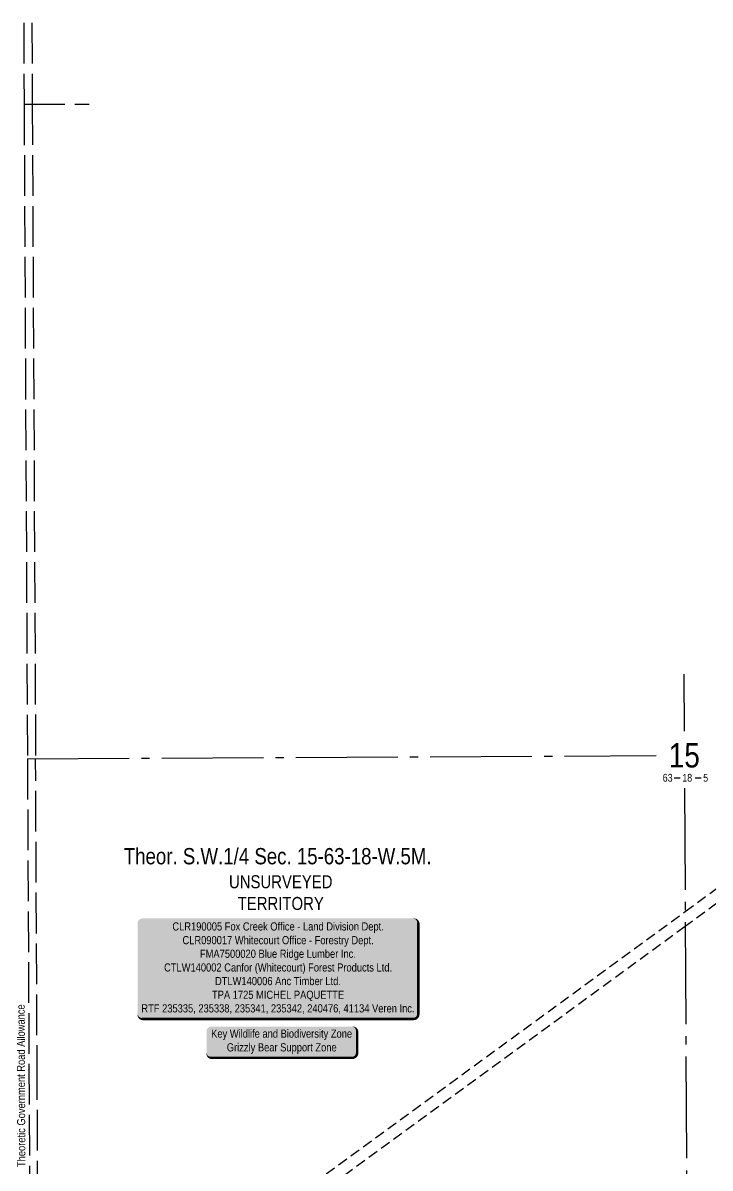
# Model space of a CAD drawing. Extents: x 518691 to 525422, y 6029591 to 6034645.
# Drawn here: x 522852 to 523697, y 6033230 to 6034637 of the extents above; entities that cross this region are included whole.
import ezdxf
from ezdxf.enums import TextEntityAlignment as Align

# ---------------------------------------------------------------- set-up
doc = ezdxf.new("R2010")
doc.units = 0
doc.header["$LTSCALE"] = 5
for name, pattern in [('foc-ACCESSROAD', [3.75, 2.5, -1.25]), ('foc-QUARTERLINE', [33, 25, -3, 2, -3]), ('foc-UNSURVEYED', [12.5, 10, -2.5])]:
    doc.linetypes.add(name, pattern=pattern)
for name, color, linetype in [('10', 1, 'Continuous'), ('9', 3, 'Continuous'), ('AS-WILDLIFE-BLOCK', 131, 'Continuous'), ('C-SYMBOL', 7, 'Continuous'), ('F-AR', 190, 'foc-ACCESSROAD'), ('L-QSEC', 8, 'foc-QUARTERLINE'), ('L-ROAD-T', 7, 'Continuous'), ('L-SECLBL', 7, 'Continuous'), ('L-UNS-T', 3, 'Continuous'), ('L-USEC', 7, 'foc-UNSURVEYED')]:
    doc.layers.add(name, color=color, linetype=linetype)
doc.styles.add('175L', font='ARIALN.TTF', dxfattribs={"height": 20})
doc.styles.add('80', font='ARIALN.TTF', dxfattribs={"height": 10})
doc.styles.add('80L', font='ARIALN.TTF', dxfattribs={"height": 10})
doc.styles.add('SIMPLEX', font='ARIALN.TTF')

# ---------------------------------------------------------------- blocks, each defined once
blk = doc.blocks.new('L-SECLBL')
at = {"layer": '9', "color": 7}
for p, q in [((-5.1, -27.8), (-12.3, -27.8)), ((20.7, -27.8), (13.5, -27.8))]:
    blk.add_line(p, q, dxfattribs=at)
at = {"layer": '10', "color": 2, "style": 'SIMPLEX'}
blk.add_attdef('SEC', text='', height=30, dxfattribs=at).set_placement((0, 0), align=Align.MIDDLE)
at = {"layer": '10', "color": 5, "style": '80L'}
blk.add_attdef('TWP', text='', height=9.5, dxfattribs=at).set_placement((-14.4, -27.4), align=Align.MIDDLE_RIGHT)
blk.add_attdef('RGE', text='', height=9.5, dxfattribs=at).set_placement((3.6, -27.4), align=Align.MIDDLE_CENTER)
blk.add_attdef('MER', text='', height=9.5, dxfattribs=at).set_placement((23.2, -27.4), align=Align.MIDDLE_LEFT)
blk = doc.blocks.new('*U58')
h = blk.add_hatch(color=255)
edge = h.paths.add_edge_path()
edge.add_line((-166.5, -62.5), (166.5, -62.5))
edge.add_arc((166.5, -56.5), 6, 270, 360)
edge.add_line((172.5, -56.5), (172.5, 55))
edge.add_arc((166.5, 55), 6, 0, 90)
edge.add_line((166.5, 61), (-166.5, 61))
edge.add_arc((-166.5, 55), 6, 90, 180)
edge.add_line((-172.5, 55), (-172.5, -56.5))
edge.add_arc((-166.5, -56.5), 6, 180, 270)
at = {"color": 44, "flags": 128}
blk.add_lwpolyline([(-166.5, -62.5, 3, 3, 0), (166.5, -62.5, 3, 3, 0.414214), (172.5, -56.5, 3, 3, 0), (172.5, 55, 3, 0, 0.414214), (166.5, 61, 0, 0, 0), (-166.5, 61, 0, 0, 0.414214), (-172.5, 55, 0, 0, 0), (-172.5, -56.5, 0, 3, 0.414214)], format="xyseb", close=True, dxfattribs=at)
at = {"color": 44, "style": '80'}
blk.add_attdef('ENTER_TEXT_001', (-36, -5), '', height=10, dxfattribs=at)
blk = doc.blocks.new('*U123')
h = blk.add_hatch(color=255)
edge = h.paths.add_edge_path()
edge.add_line((-86.5, -20), (86.5, -20))
edge.add_arc((86.5, -14), 6, 270, 360)
edge.add_line((92.5, -14), (92.5, 12.5))
edge.add_arc((86.5, 12.5), 6, 0, 90)
edge.add_line((86.5, 18.5), (-86.5, 18.5))
edge.add_arc((-86.5, 12.5), 6, 90, 180)
edge.add_line((-92.5, 12.5), (-92.5, -14))
edge.add_arc((-86.5, -14), 6, 180, 270)
at = {"color": 131, "flags": 128}
blk.add_lwpolyline([(-86.5, -20, 3, 3, 0), (86.5, -20, 3, 3, 0.414214), (92.5, -14, 3, 3, 0), (92.5, 12.5, 3, 0, 0.414214), (86.5, 18.5, 0, 0, 0), (-86.5, 18.5, 0, 0, 0.414214), (-92.5, 12.5, 0, 0, 0), (-92.5, -14, 0, 3, 0.414214)], format="xyseb", close=True, dxfattribs=at)
at = {"color": 131, "style": '80'}
blk.add_attdef('ENTER_TEXT_001', (-36, -5), '', height=10, dxfattribs=at)

msp = doc.modelspace()

# ---------------------------------------------------------------- linework, layer by layer
at = {"layer": 'F-AR'}
for points in [[(522594.234, 6034635.846), (522455.234, 6034535.125), (522027.812, 6034225.425), (521961.137, 6034177.113), (521957.117, 6034174.2), (521948.983, 6034168.305), (521955.081, 6034160.383), (521962.961, 6034150.147), (522028.252, 6034135.773), (522035.342, 6034134.213), (522321.384, 6033742.045), (522329.938, 6033730.352), (522822.423, 6033057.653), (522840.146, 6033033.449), (522841.219, 6033031.984), (522849.007, 6033021.346), (522857.868, 6033009.243), (522871.59, 6032990.501), (522883.801, 6032973.82), (522891.878, 6032979.72), (523665.931, 6033545.254), (523765.549, 6033618.034)], [(523765.646, 6033599.65), (523666.027, 6033526.855), (522900.74, 6032967.615)]]:
    msp.add_lwpolyline(points, dxfattribs=at)
at = {"layer": 'L-QSEC'}
for p, q in [((523664.396, 6033837.073), (523664.764, 6033767.072)), ((523664.396, 6033837.071), (523664.764, 6033767.074)), ((522857.774, 6033733.016), (523630.256, 6033736.898)), ((523665.132, 6033697.075), (523669.155, 6032932.954)), ((523665.132, 6033697.073), (523669.15, 6032932.954))]:
    msp.add_line(p, q, dxfattribs=at)
at = {"layer": 'L-USEC'}
for p, q in [((522853.18, 6034637.145), (522853.688, 6034537.147)), ((522863.223, 6034637.195), (522863.731, 6034537.196)), ((522853.688, 6034537.145), (522933.57, 6034537.547)), ((522853.688, 6034537.147), (522857.774, 6033733.017)), ((522863.731, 6034537.196), (522867.817, 6033733.066)), ((522857.774, 6033733.017), (522861.81, 6032938.943)), ((522869.859, 6033330.998), (522867.817, 6033733.066)), ((522871.851, 6032938.992), (522869.859, 6033330.998))]:
    msp.add_line(p, q, dxfattribs=at)

# ---------------------------------------------------------------- block references
at = {"layer": 'AS-WILDLIFE-BLOCK'}
ref = msp.add_blockref('*U123', (523170.334, 6033385.472), dxfattribs=at)
ref.add_attrib('ENTER_TEXT_001', 'Key Wildlife and Biodiversity Zone', (523083.561, 6033390.279), dxfattribs={"layer": '0', "color": 131, "height": 10, "style": '80'})
ref.add_attrib('ENTER_TEXT_002', 'Grizzly Bear Support Zone', (523102.769, 6033373.434), dxfattribs={"layer": '0', "color": 131, "height": 10, "style": '80'})
at = {"layer": 'L-SECLBL'}
for p in [(523664.922, 6033737.074), (523664.922, 6033737.072)]:
    msp.add_blockref('L-SECLBL', p, dxfattribs=at).add_auto_attribs({'SEC': '15', 'TWP': '63', 'RGE': '18', 'MER': '5'})
ref = msp.add_blockref('*U58', (523165.596, 6033475.769), dxfattribs=at)
ref.add_attrib('ENTER_TEXT_001', 'CLR190005 Fox Creek Office - Land Division Dept.', (523035.917, 6033521.996), dxfattribs={"layer": '0', "color": 44, "height": 10, "style": '80'})
ref.add_attrib('ENTER_TEXT_002', 'CLR090017 Whitecourt Office - Forestry Dept.', (523048.338, 6033505.152), dxfattribs={"layer": '0', "color": 44, "height": 10, "style": '80'})
ref.add_attrib('ENTER_TEXT_003', 'FMA7500020 Blue Ridge Lumber Inc.', (523069.764, 6033488.445), dxfattribs={"layer": '0', "color": 44, "height": 10, "style": '80'})
ref.add_attrib('ENTER_TEXT_004', 'CTLW140002 Canfor (Whitecourt) Forest Products Ltd.', (523025.736, 6033471.601), dxfattribs={"layer": '0', "color": 44, "height": 10, "style": '80'})
ref.add_attrib('ENTER_TEXT_005', 'DTLW140006 Anc Timber Ltd.', (523088.294, 6033454.893), dxfattribs={"layer": '0', "color": 44, "height": 10, "style": '80'})
ref.add_attrib('ENTER_TEXT_006', 'TPA 1725 MICHEL PAQUETTE', (523084.594, 6033438.049), dxfattribs={"layer": '0', "color": 44, "height": 10, "style": '80'})
ref.add_attrib('ENTER_TEXT_007', 'RTF 235335, 235338, 235341, 235342, 240476, 41134 Veren Inc.', (522997.796, 6033421.342), dxfattribs={"layer": '0', "color": 44, "height": 10, "style": '80'})

# ---------------------------------------------------------------- texts
at = {"layer": 'C-SYMBOL', "color": 3, "style": '175L'}
msp.add_text('Theor. S.W.1/4 Sec. 15-63-18-W.5M.', height=20, dxfattribs=at).set_placement((523165.26, 6033597.312), align=Align.BOTTOM_CENTER)
at = {"layer": 'L-ROAD-T', "style": '80L'}
msp.add_text('Theoretic Government Road Allowance', height=10, rotation=90.250368, dxfattribs=at).set_placement((522849.86, 6033331.295), align=Align.MIDDLE_CENTER)
at = {"layer": 'L-UNS-T', "color": 3, "insert": (523169.048, 6033568.446), "char_height": 16, "attachment_point": 5, "style": '80L'}
msp.add_mtext_dynamic_manual_height_columns('UNSURVEYED TERRITORY', width=126.41375, gutter_width=47.5, heights=[0], dxfattribs=at)

doc.saveas('drawing.dxf')
